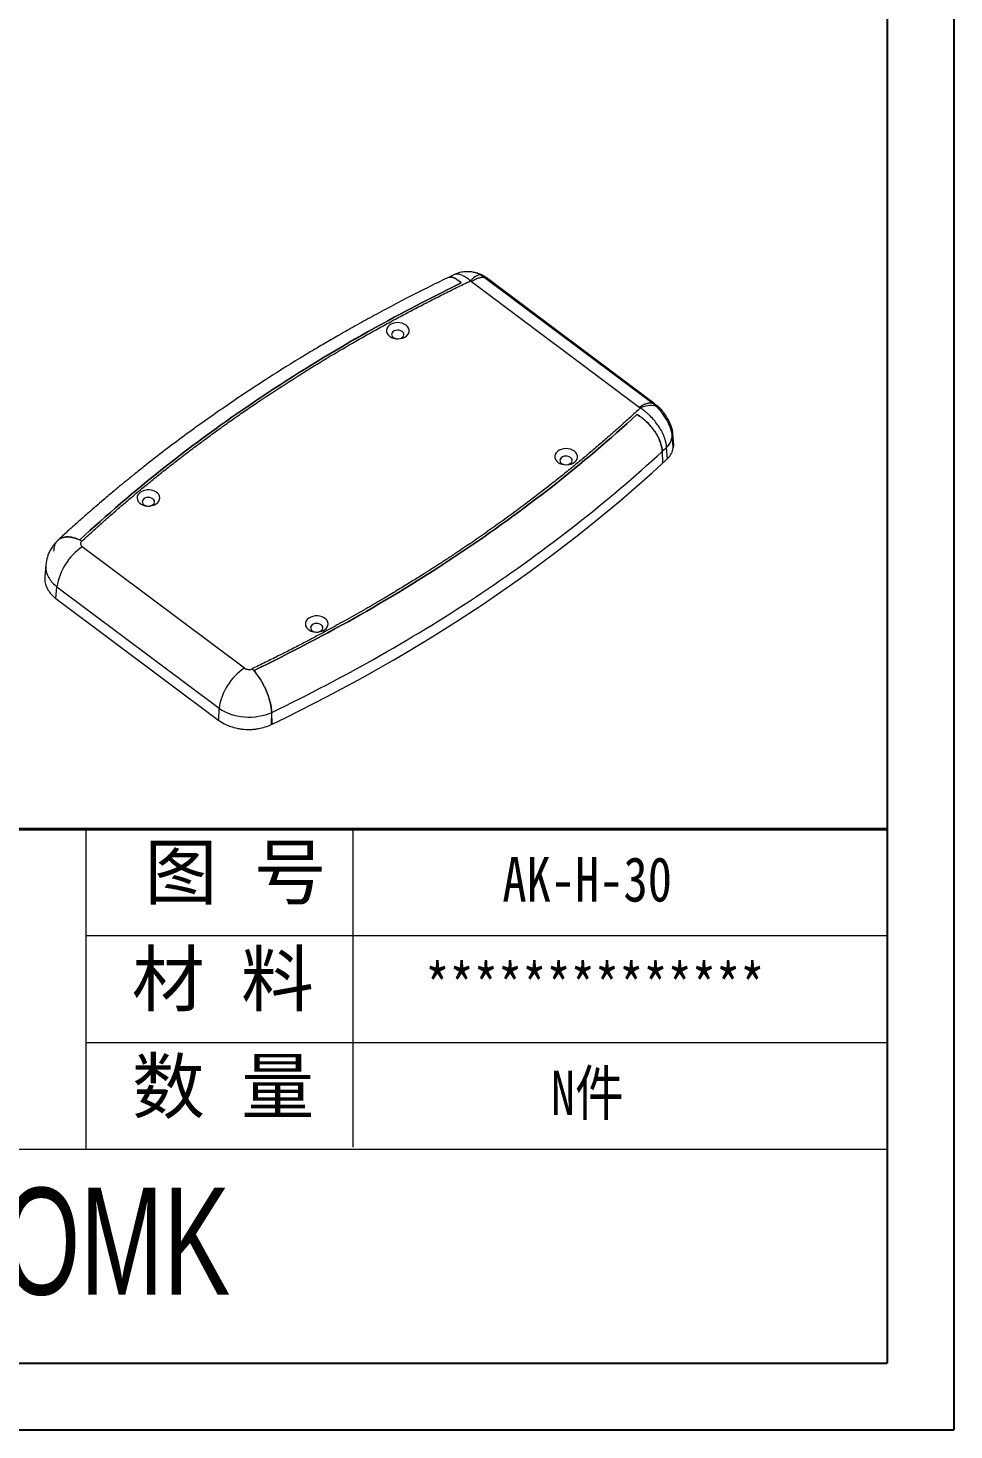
# Model space of a CAD drawing. Header units: inches. Extents: x 1388 to 2543, y 532 to 869.
# Drawn here: x 2239.2 to 2350.4, y 531.8 to 700.3 of the extents above; entities that cross this region are included whole.
import ezdxf

# ---------------------------------------------------------------- set-up
doc = ezdxf.new("R2010")
doc.units = ezdxf.units.IN
doc.layers.add('文字', color=81, linetype='Continuous')
doc.layers.add('粗实线', color=7, linetype='Continuous', lineweight=30)
doc.layers.add('细实线', color=3, linetype='Continuous', lineweight=9)
doc.styles.get("Standard").update_dxf_attribs({"font": 'txt', "bigfont": 'gbcbig.shx'})
doc.styles.add('宋体', font='', dxfattribs={"width": 0.8, "height": 3.5})
doc.styles.add('长仿宋', font='', dxfattribs={"width": 0.7, "height": 4})
doc.styles.get('宋体').set_extended_font_data('SimSun')
doc.styles.get('长仿宋').set_extended_font_data('SimSun')

msp = doc.modelspace()

# ---------------------------------------------------------------- linework, layer by layer
for p, q in [((2350.404, 868.798), (2350.404, 531.77)), ((2342.379, 860.774), (2342.379, 539.794)), ((1886.083, 539.794), (2342.379, 539.794)), ((1873.749, 531.77), (2350.404, 531.77))]:
    msp.add_line(p, q)
at = {"color": 7, "linetype": 'Continuous', "lineweight": 15}
for p, q in [((2290.316, 670.629), (2289.585, 670.272)), ((2292.455, 669.798), (2312.596, 654.717)), ((2314.108, 655.231), (2293.967, 670.312)), ((2293.967, 670.312), (2294.212, 670.292)), ((2314.353, 655.211), (2294.212, 670.292)), ((2314.108, 655.231), (2314.353, 655.211)), ((2316.571, 651.205), (2316.599, 651.537)), ((2316.668, 649.832), (2316.571, 651.205)), ((2315.35, 649.392), (2315.395, 647.976)), ((2315.35, 649.392), (2315.395, 647.976)), ((2315.882, 649.856), (2315.88, 649.882)), ((2315.978, 648.515), (2315.882, 649.856)), ((2316.697, 650.162), (2316.668, 649.832)), ((2242.267, 637.39), (2242.279, 637.596)), ((2265.152, 623.343), (2245.675, 637.927)), ((2241.296, 635.78), (2241.164, 634.339)), ((2242.509, 631.722), (2242.634, 633.098)), ((2242.634, 633.098), (2262.112, 618.514)), ((2242.509, 631.722), (2262.086, 617.063)), ((2262.086, 617.063), (2262.112, 618.514)), ((2268.4, 616.565), (2268.428, 618.016)), ((2268.473, 616.6), (2268.428, 618.016)), ((2268.473, 616.6), (2268.428, 618.016))]:
    msp.add_line(p, q, dxfattribs=at)
at = {"color": 7, "linetype": 'Continuous', "lineweight": 15, "flags": 128}
for points in [[(2282.589, 663.234), (2282.807, 663.101), (2283.06, 663.003), (2283.335, 662.945), (2283.621, 662.928), (2283.905, 662.953), (2284.175, 663.02), (2284.419, 663.126), (2284.627, 663.265), (2284.789, 663.432), (2284.898, 663.62), (2284.95, 663.82), (2284.941, 664.023), (2284.874, 664.221), (2284.749, 664.405), (2284.574, 664.567), (2284.356, 664.7), (2284.103, 664.798), (2283.828, 664.856), (2283.542, 664.873), (2283.258, 664.848), (2282.988, 664.781), (2282.744, 664.675), (2282.536, 664.536), (2282.374, 664.369), (2282.265, 664.181), (2282.214, 663.982), (2282.222, 663.778), (2282.289, 663.58), (2282.414, 663.396), (2282.589, 663.234)], [(2284.109, 663.808), (2283.944, 663.901), (2283.75, 663.957), (2283.542, 663.972), (2283.336, 663.945), (2283.15, 663.878), (2282.999, 663.777), (2282.894, 663.649), (2282.845, 663.505), (2282.855, 663.357), (2282.924, 663.216), (2283.045, 663.094), (2283.209, 663.002), (2283.404, 662.946), (2283.612, 662.931), (2283.817, 662.958), (2284.003, 663.025), (2284.155, 663.126), (2284.259, 663.254), (2284.308, 663.398), (2284.298, 663.546), (2284.23, 663.687), (2284.109, 663.808)], [(2316.599, 651.537), (2316.637, 651.011), (2316.667, 650.586), (2316.697, 650.162)], [(2302.812, 648.091), (2303.031, 647.959), (2303.283, 647.861), (2303.559, 647.802), (2303.845, 647.785), (2304.129, 647.811), (2304.399, 647.878), (2304.643, 647.983), (2304.851, 648.122), (2305.013, 648.289), (2305.122, 648.477), (2305.173, 648.677), (2305.165, 648.88), (2305.097, 649.078), (2304.973, 649.262), (2304.798, 649.424), (2304.579, 649.557), (2304.327, 649.655), (2304.052, 649.714), (2303.766, 649.731), (2303.481, 649.705), (2303.211, 649.638), (2302.967, 649.533), (2302.76, 649.393), (2302.598, 649.226), (2302.489, 649.039), (2302.437, 648.839), (2302.445, 648.635), (2302.513, 648.437), (2302.637, 648.253), (2302.812, 648.091)], [(2304.332, 648.666), (2304.168, 648.758), (2303.974, 648.814), (2303.765, 648.83), (2303.56, 648.803), (2303.374, 648.735), (2303.223, 648.634), (2303.118, 648.506), (2303.069, 648.362), (2303.079, 648.214), (2303.147, 648.073), (2303.269, 647.952), (2303.433, 647.859), (2303.627, 647.803), (2303.836, 647.788), (2304.041, 647.815), (2304.227, 647.882), (2304.378, 647.984), (2304.483, 648.112), (2304.532, 648.255), (2304.522, 648.404), (2304.454, 648.544), (2304.332, 648.666)], [(2254.568, 643.081), (2254.753, 643.235), (2254.89, 643.414), (2254.97, 643.608), (2254.992, 643.811), (2254.954, 644.013), (2254.858, 644.205), (2254.707, 644.379), (2254.509, 644.527), (2254.272, 644.643), (2254.007, 644.722), (2253.725, 644.76), (2253.438, 644.756), (2253.16, 644.709), (2252.901, 644.622), (2252.674, 644.499), (2252.488, 644.345), (2252.352, 644.167), (2252.271, 643.972), (2252.249, 643.77), (2252.288, 643.568), (2252.384, 643.376), (2252.535, 643.202), (2252.732, 643.054), (2252.969, 642.937), (2253.235, 642.859), (2253.517, 642.821), (2253.803, 642.825), (2254.082, 642.872), (2254.341, 642.958), (2254.568, 643.081)], [(2254.148, 643.698), (2253.984, 643.791), (2253.789, 643.847), (2253.581, 643.862), (2253.376, 643.835), (2253.19, 643.768), (2253.038, 643.666), (2252.934, 643.538), (2252.884, 643.395), (2252.894, 643.246), (2252.963, 643.106), (2253.084, 642.984), (2253.249, 642.892), (2253.443, 642.836), (2253.651, 642.82), (2253.857, 642.847), (2254.043, 642.914), (2254.194, 643.016), (2254.298, 643.144), (2254.348, 643.288), (2254.338, 643.436), (2254.269, 643.577), (2254.148, 643.698)], [(2274.791, 627.939), (2274.977, 628.093), (2275.113, 628.271), (2275.194, 628.466), (2275.216, 628.668), (2275.178, 628.87), (2275.081, 629.062), (2274.931, 629.236), (2274.733, 629.384), (2274.496, 629.5), (2274.231, 629.579), (2273.949, 629.617), (2273.662, 629.613), (2273.383, 629.566), (2273.125, 629.48), (2272.898, 629.357), (2272.712, 629.203), (2272.576, 629.024), (2272.495, 628.83), (2272.473, 628.627), (2272.511, 628.425), (2272.608, 628.233), (2272.758, 628.059), (2272.956, 627.911), (2273.193, 627.795), (2273.458, 627.716), (2273.74, 627.678), (2274.027, 627.682), (2274.306, 627.729), (2274.564, 627.816), (2274.791, 627.939)], [(2274.372, 628.555), (2274.207, 628.648), (2274.013, 628.704), (2273.805, 628.719), (2273.599, 628.692), (2273.413, 628.625), (2273.262, 628.524), (2273.157, 628.396), (2273.108, 628.252), (2273.118, 628.104), (2273.187, 627.963), (2273.308, 627.842), (2273.472, 627.749), (2273.667, 627.693), (2273.875, 627.678), (2274.08, 627.705), (2274.266, 627.772), (2274.418, 627.873), (2274.522, 628.001), (2274.571, 628.145), (2274.561, 628.293), (2274.493, 628.434), (2274.372, 628.555)]]:
    msp.add_lwpolyline(points, dxfattribs=at)
at = {"color": 7, "linetype": 'Continuous', "lineweight": 15}
for centre, radius, start, end in [((2293.847, 668.701), 1.947, 99.81719, 142.29832), ((2314.009, 651.901), 2.998, 78.93007, 115.47486), ((2314.271, 651.533), 2.305, 314.26549, 354.02854), ((2243.864, 635.742), 3.357, 58.4238, 95.90689), ((2249.601, 632.083), 7.04, 123.89582, 171.71635), ((2269.078, 617.499), 7.04, 123.89582, 171.71635), ((2259.76, 617.402), 8.637, 25.06473, 42.78104)]:
    msp.add_arc(centre, radius, start, end, dxfattribs=at)
for points, knots in [([(2292.845, 670.892), (2292.667, 670.926), (2292.287, 670.999), (2291.667, 671.003), (2290.983, 670.908), (2290.543, 670.726), (2290.313, 670.63)], [0, 0, 0, 0, 0.206982, 0.4434389, 0.7086793, 1, 1, 1, 1]), ([(2293.198, 670.81), (2293.134, 670.825), (2293.018, 670.852), (2292.901, 670.879), (2292.85, 670.891)], [0, 0, 0, 0, 0.5589932, 1, 1, 1, 1]), ([(2293.198, 670.809), (2293.216, 670.805), (2293.275, 670.791), (2293.357, 670.765), (2293.464, 670.726), (2293.551, 670.69), (2293.662, 670.638), (2293.751, 670.591), (2293.865, 670.527), (2293.957, 670.47), (2294.08, 670.389), (2294.158, 670.332), (2294.212, 670.292)], [0, 0, 0, 0, 0.0588067, 0.1900865, 0.2557011, 0.3869803, 0.4525948, 0.5838733, 0.6494878, 0.7807656, 0.84638, 1, 1, 1, 1]), ([(2289.581, 670.275), (2288.762, 669.874), (2287.074, 669.048), (2284.607, 667.787), (2282.224, 666.534), (2280.029, 665.345), (2278.028, 664.233), (2276.215, 663.2), (2274.584, 662.249), (2273.118, 661.379), (2270.748, 659.945), (2267.48, 657.893), (2263.932, 655.534), (2261.039, 653.524), (2258.734, 651.87), (2256.45, 650.176), (2254.742, 648.868), (2253.599, 647.974), (2252.998, 647.5), (2252.417, 647.038), (2251.944, 646.658), (2251.593, 646.374), (2251.365, 646.19), (2251.19, 646.047), (2251.043, 645.927), (2250.878, 645.793), (2250.649, 645.605), (2250.332, 645.344), (2249.925, 645.008), (2249.431, 644.597), (2248.85, 644.109), (2248.129, 643.498), (2247.258, 642.751), (2246.229, 641.856), (2245.086, 640.843), (2243.912, 639.785), (2243.128, 639.06), (2242.756, 638.715)], [0, 0, 0, 0, 0.0461322, 0.0951585, 0.1410124, 0.183683, 0.2231625, 0.2588252, 0.2914004, 0.3208858, 0.3472802, 0.435392, 0.5225403, 0.5722073, 0.6227299, 0.6740974, 0.724903, 0.738853, 0.7526822, 0.7663907, 0.7791466, 0.7856625, 0.790976, 0.795087, 0.7979953, 0.801333, 0.806678, 0.8141513, 0.8237531, 0.8354838, 0.8493438, 0.8653335, 0.887333, 0.912401, 0.9405383, 0.9717456, 1, 1, 1, 1]), ([(2291.206, 669.639), (2286.842, 667.515), (2282.594, 665.272), (2274.365, 660.555), (2270.382, 658.08), (2262.71, 652.911), (2259.021, 650.217), (2251.958, 644.629), (2248.583, 641.736), (2245.37, 638.753)], [0, 0, 0, 0, 0.25, 0.25, 0.5, 0.5, 0.75, 0.75, 1, 1, 1, 1]), ([(2245.37, 638.753), (2248.583, 641.736), (2251.958, 644.629), (2259.021, 650.217), (2262.71, 652.911), (2270.382, 658.08), (2274.365, 660.555), (2282.595, 665.272), (2286.842, 667.515), (2291.206, 669.639)], [0, 0, 0, 0, 0.25, 0.25, 0.5, 0.5, 0.75, 0.75, 1, 1, 1, 1]), ([(2245.621, 638.602), (2245.833, 638.797), (2246.255, 639.188), (2246.894, 639.772), (2247.537, 640.354), (2248.184, 640.933), (2248.836, 641.509), (2249.491, 642.083), (2250.151, 642.655), (2250.814, 643.224), (2251.482, 643.791), (2252.154, 644.355), (2252.829, 644.917), (2253.509, 645.476), (2254.193, 646.033), (2254.881, 646.587), (2255.572, 647.138), (2256.268, 647.687), (2256.968, 648.233), (2257.671, 648.776), (2258.379, 649.317), (2259.09, 649.855), (2259.806, 650.391), (2260.525, 650.924), (2261.248, 651.454), (2261.975, 651.981), (2262.705, 652.505), (2263.44, 653.027), (2264.178, 653.546), (2264.92, 654.062), (2265.666, 654.575), (2266.416, 655.086), (2267.891, 656.08), (2270.116, 657.54), (2273.128, 659.438), (2276.196, 661.293), (2278.797, 662.802), (2280.904, 663.988), (2282.497, 664.866), (2284.103, 665.733), (2285.721, 666.589), (2287.35, 667.433), (2288.991, 668.265), (2290.642, 669.085), (2291.752, 669.622), (2292.307, 669.891)], [0, 0, 0, 0, 0.016152, 0.0323026, 0.0484519, 0.0645997, 0.080746, 0.096891, 0.1130344, 0.1291764, 0.1453168, 0.1614557, 0.1775931, 0.193729, 0.2098633, 0.225996, 0.2421272, 0.2582568, 0.2743848, 0.2905112, 0.306636, 0.3227592, 0.3388809, 0.3550009, 0.3711193, 0.3872362, 0.4033514, 0.4194651, 0.4355772, 0.4516878, 0.4677968, 0.4839043, 0.5000103, 0.5624244, 0.6248795, 0.6873624, 0.7498591, 0.7811467, 0.8124325, 0.8437144, 0.8749906, 0.9062592, 0.9375183, 0.9687659, 1, 1, 1, 1]), ([(2291.206, 669.639), (2291.079, 669.754), (2290.82, 669.987), (2290.45, 670.214), (2290.102, 670.34), (2289.807, 670.365), (2289.652, 670.298), (2289.584, 670.269)], [0, 0, 0, 0, 0.2057721, 0.4175106, 0.623283, 0.8350245, 1, 1, 1, 1]), ([(2289.587, 670.269), (2289.603, 670.281), (2289.696, 670.345), (2289.917, 670.359), (2290.239, 670.304), (2290.6, 670.13), (2290.926, 669.898), (2291.132, 669.708), (2291.206, 669.639)], [0, 0, 0, 0, 0.0429021, 0.2490651, 0.4612054, 0.667394, 0.8795598, 1, 1, 1, 1]), ([(2292.307, 669.891), (2292.321, 669.884), (2292.348, 669.871), (2292.398, 669.84), (2292.432, 669.815), (2292.455, 669.798)], [0, 0, 0, 0, 0.2512509, 0.4997851, 1, 1, 1, 1]), ([(2293.967, 670.312), (2293.945, 670.313), (2293.899, 670.314), (2293.821, 670.313), (2293.732, 670.307), (2293.648, 670.298), (2293.553, 670.283), (2293.428, 670.258), (2293.241, 670.205), (2293.008, 670.112), (2292.739, 669.977), (2292.552, 669.863), (2292.455, 669.798), (2292.455, 669.798)], [0, 0, 0, 0, 0.05363, 0.1132336, 0.178823, 0.2504073, 0.2897034, 0.3753751, 0.5003254, 0.6565233, 0.8230552, 0.9999193, 1, 1, 1, 1]), ([(2293.515, 670.619), (2293.541, 670.604), (2293.593, 670.574), (2293.669, 670.527), (2293.757, 670.469), (2293.834, 670.414), (2293.909, 670.359), (2293.945, 670.33), (2293.967, 670.312)], [0, 0, 0, 0, 0.1673027, 0.3338903, 0.4999975, 0.7500841, 0.8500817, 1, 1, 1, 1]), ([(2312.719, 654.607), (2312.515, 654.418), (2312.107, 654.04), (2311.49, 653.474), (2310.87, 652.911), (2310.245, 652.35), (2309.616, 651.791), (2308.984, 651.234), (2308.347, 650.679), (2307.706, 650.127), (2307.061, 649.577), (2306.413, 649.028), (2305.76, 648.483), (2305.104, 647.939), (2304.444, 647.398), (2303.78, 646.859), (2303.112, 646.322), (2301.77, 645.255), (2299.729, 643.672), (2296.949, 641.602), (2294.112, 639.573), (2292.174, 638.244), (2291.171, 637.57), (2291.107, 637.526), (2290.999, 637.454), (2290.848, 637.353), (2290.654, 637.223), (2290.417, 637.065), (2290.136, 636.879), (2289.811, 636.664), (2289.442, 636.421), (2289.029, 636.151), (2288.571, 635.853), (2288.068, 635.528), (2287.519, 635.176), (2286.924, 634.798), (2286.283, 634.393), (2285.595, 633.963), (2284.859, 633.507), (2284.075, 633.027), (2283.242, 632.522), (2282.36, 631.994), (2281.429, 631.442), (2280.446, 630.867), (2279.412, 630.271), (2278.326, 629.653), (2277.187, 629.015), (2275.995, 628.356), (2274.749, 627.679), (2273.447, 626.983), (2272.09, 626.269), (2270.676, 625.539), (2269.204, 624.794), (2267.674, 624.033), (2266.63, 623.526), (2266.1, 623.268)], [0, 0, 0, 0, 0.0156153, 0.0312342, 0.0468565, 0.0624818, 0.0781101, 0.0937409, 0.1093742, 0.1250095, 0.1406468, 0.1562858, 0.1719261, 0.1875677, 0.2032102, 0.2188535, 0.2344972, 0.2501412, 0.312638, 0.3751209, 0.4375761, 0.4999903, 0.5004552, 0.5018366, 0.5041346, 0.5073492, 0.5114803, 0.5165282, 0.5224929, 0.5293744, 0.537173, 0.5458886, 0.5555216, 0.5660719, 0.5775399, 0.5899256, 0.6032294, 0.6174513, 0.6325918, 0.648651, 0.6656292, 0.6835267, 0.7023437, 0.7220807, 0.742738, 0.7643158, 0.7868145, 0.8102345, 0.8345762, 0.8598398, 0.8860258, 0.9131344, 0.9411661, 0.9701212, 1, 1, 1, 1]), ([(2312.596, 654.717), (2312.596, 654.717), (2312.738, 654.813), (2313.009, 654.974), (2313.339, 655.113), (2313.565, 655.181), (2313.685, 655.208), (2313.789, 655.227), (2313.89, 655.238), (2314.005, 655.241), (2314.076, 655.234), (2314.108, 655.231)], [0, 0, 0, 0, 0.0000807, 0.2612876, 0.499571, 0.624551, 0.7102244, 0.7495486, 0.8436734, 0.9271489, 1, 1, 1, 1]), ([(2312.596, 654.717), (2312.608, 654.709), (2312.631, 654.692), (2312.663, 654.665), (2312.692, 654.637), (2312.71, 654.617), (2312.719, 654.607)], [0, 0, 0, 0, 0.24997, 0.5003324, 0.7487963, 1, 1, 1, 1]), ([(2315.88, 649.882), (2315.878, 649.917), (2315.873, 649.986), (2315.862, 650.092), (2315.848, 650.201), (2315.829, 650.312), (2315.807, 650.424), (2315.781, 650.538), (2315.751, 650.654), (2315.718, 650.771), (2315.68, 650.889), (2315.64, 651.008), (2315.531, 651.303), (2315.31, 651.789), (2314.919, 652.444), (2314.443, 653.084), (2314.046, 653.521), (2313.764, 653.793), (2313.623, 653.923), (2313.468, 654.059), (2313.298, 654.198), (2313.115, 654.339), (2312.921, 654.478), (2312.787, 654.564), (2312.719, 654.607)], [0, 0, 0, 0, 0.0226041, 0.045295, 0.0680566, 0.0908725, 0.1137259, 0.1365999, 0.1594776, 0.1823416, 0.2051748, 0.2279602, 0.2506807, 0.3741209, 0.5000322, 0.6200326, 0.7493499, 0.7772717, 0.8080839, 0.8416567, 0.8778335, 0.9164297, 0.9572321, 1, 1, 1, 1]), ([(2314.584, 654.843), (2314.51, 654.913), (2314.432, 654.981), (2314.311, 655.08), (2314.27, 655.112), (2314.208, 655.159), (2314.188, 655.174), (2314.145, 655.205), (2314.118, 655.224), (2314.108, 655.231)], [0, 0, 0, 0, 0.5, 0.5, 0.75, 0.75, 0.875, 0.875, 1, 1, 1, 1]), ([(2314.353, 655.211), (2314.493, 655.107), (2314.631, 654.991), (2314.902, 654.739), (2315.038, 654.6), (2315.3, 654.306), (2315.424, 654.152), (2315.662, 653.833), (2315.776, 653.664), (2315.983, 653.326), (2316.077, 653.156), (2316.246, 652.813), (2316.32, 652.64), (2316.443, 652.308), (2316.492, 652.145), (2316.566, 651.829), (2316.589, 651.678), (2316.599, 651.537)], [0, 0, 0, 0, 0.125, 0.125, 0.25, 0.25, 0.375, 0.375, 0.5, 0.5, 0.625, 0.625, 0.75, 0.75, 0.875, 0.875, 1, 1, 1, 1]), ([(2316.564, 651.293), (2316.56, 651.323), (2316.553, 651.383), (2316.539, 651.476), (2316.522, 651.571), (2316.502, 651.667), (2316.478, 651.765), (2316.452, 651.864), (2316.423, 651.965), (2316.39, 652.066), (2316.355, 652.169), (2316.318, 652.273), (2316.277, 652.377), (2316.234, 652.483), (2316.188, 652.588), (2316.14, 652.694), (2316.089, 652.8), (2316.036, 652.906), (2315.98, 653.012), (2315.854, 653.243), (2315.64, 653.594), (2315.379, 653.958), (2315.172, 654.216), (2315.03, 654.384), (2314.884, 654.545), (2314.735, 654.699), (2314.635, 654.795), (2314.584, 654.843)], [0, 0, 0, 0, 0.0279778, 0.0559203, 0.083833, 0.1117204, 0.1395859, 0.1674318, 0.1952595, 0.2230698, 0.2508629, 0.2786387, 0.3063968, 0.3341367, 0.3618579, 0.3895603, 0.417244, 0.4449098, 0.4725591, 0.5001941, 0.6254817, 0.7496036, 0.7996944, 0.8497484, 0.8997974, 0.9498713, 1, 1, 1, 1]), ([(2266.313, 623.072), (2270.689, 625.183), (2274.949, 627.414), (2283.204, 632.109), (2287.2, 634.574), (2294.9, 639.722), (2298.603, 642.406), (2305.697, 647.974), (2309.088, 650.859), (2312.317, 653.832)], [0, 0, 0, 0, 0.25, 0.25, 0.5, 0.5, 0.75, 0.75, 1, 1, 1, 1]), ([(2312.317, 653.832), (2309.088, 650.859), (2305.697, 647.974), (2298.603, 642.406), (2294.9, 639.722), (2287.2, 634.574), (2283.204, 632.109), (2274.949, 627.414), (2270.689, 625.183), (2266.313, 623.072)], [0, 0, 0, 0, 0.25, 0.25, 0.5, 0.5, 0.75, 0.75, 1, 1, 1, 1]), ([(2312.317, 653.832), (2312.52, 653.71), (2312.718, 653.575), (2313.008, 653.353), (2313.104, 653.275), (2313.293, 653.114), (2313.386, 653.029), (2313.66, 652.769), (2313.832, 652.588), (2314.074, 652.303), (2314.152, 652.207), (2314.304, 652.009), (2314.377, 651.908), (2314.585, 651.604), (2314.708, 651.399), (2314.926, 650.986), (2315.021, 650.776), (2315.175, 650.365), (2315.235, 650.164), (2315.319, 649.77), (2315.344, 649.576), (2315.35, 649.392)], [0, 0, 0, 0, 0.125, 0.125, 0.1875, 0.1875, 0.25, 0.25, 0.375, 0.375, 0.4375, 0.4375, 0.5, 0.5, 0.625, 0.625, 0.75, 0.75, 0.875, 0.875, 1, 1, 1, 1]), ([(2315.35, 649.392), (2315.344, 649.576), (2315.32, 649.766), (2315.257, 650.061), (2315.232, 650.16), (2315.172, 650.363), (2315.137, 650.466), (2315.021, 650.776), (2314.928, 650.982), (2314.765, 651.292), (2314.707, 651.395), (2314.583, 651.601), (2314.516, 651.704), (2314.309, 652.008), (2314.159, 652.204), (2313.835, 652.584), (2313.66, 652.769), (2313.297, 653.114), (2313.11, 653.275), (2312.722, 653.573), (2312.52, 653.71), (2312.317, 653.832)], [0, 0, 0, 0, 0.125, 0.125, 0.1875, 0.1875, 0.25, 0.25, 0.375, 0.375, 0.4375, 0.4375, 0.5, 0.5, 0.625, 0.625, 0.75, 0.75, 0.875, 0.875, 1, 1, 1, 1]), ([(2315.882, 649.856), (2315.908, 649.882), (2315.96, 649.934), (2316.034, 650.015), (2316.103, 650.098), (2316.169, 650.183), (2316.23, 650.27), (2316.287, 650.359), (2316.339, 650.449), (2316.386, 650.541), (2316.428, 650.634), (2316.465, 650.728), (2316.497, 650.823), (2316.524, 650.918), (2316.545, 651.014), (2316.561, 651.109), (2316.568, 651.173), (2316.571, 651.205)], [0, 0, 0, 0, 0.0652378, 0.1308919, 0.196917, 0.263266, 0.3298903, 0.3967403, 0.463765, 0.5309128, 0.5981316, 0.6653688, 0.7325719, 0.7996882, 0.8666658, 0.9334533, 1, 1, 1, 1]), ([(2268.428, 618.016), (2277.364, 622.327), (2285.821, 627.131), (2301.509, 637.623), (2308.777, 643.338), (2315.35, 649.392)], [0, 0, 0, 0, 0.5, 0.5, 1, 1, 1, 1]), ([(2315.978, 648.515), (2316.181, 648.705), (2316.342, 648.911), (2316.577, 649.359), (2316.648, 649.593), (2316.668, 649.832)], [0, 0, 0, 0, 0.5, 0.5, 1, 1, 1, 1]), ([(2315.978, 648.515), (2315.881, 648.425), (2315.687, 648.245), (2315.492, 648.066), (2315.395, 647.976)], [0, 0, 0, 0, 0.5000925, 1, 1, 1, 1]), ([(2242.741, 638.698), (2242.581, 638.536), (2242.228, 638.181), (2241.796, 637.506), (2241.436, 636.687), (2241.343, 636.078), (2241.295, 635.762)], [0, 0, 0, 0, 0.20293932, 0.4462886, 0.71278797, 1, 1, 1, 1]), ([(2242.279, 637.596), (2242.279, 637.607), (2242.289, 637.776), (2242.347, 638.083), (2242.506, 638.452), (2242.68, 638.63), (2242.759, 638.711)], [0, 0, 0, 0, 0.0247861, 0.3610285, 0.7070218, 1, 1, 1, 1]), ([(2243.518, 639.081), (2243.381, 639.044), (2243.102, 638.969), (2242.85, 638.827), (2242.755, 638.71), (2242.745, 638.699)], [0, 0, 0, 0, 0.4661464, 0.945811, 1, 1, 1, 1]), ([(2242.784, 638.74), (2242.787, 638.743), (2242.878, 638.848), (2243.122, 638.97), (2243.516, 639.099), (2243.976, 639.129), (2244.454, 639.068), (2244.925, 638.941), (2245.221, 638.816), (2245.37, 638.753)], [0, 0, 0, 0, 0.0055747, 0.1883806, 0.3551332, 0.5328134, 0.7156468, 0.8565627, 1, 1, 1, 1]), ([(2245.37, 638.753), (2245.031, 638.908), (2244.704, 639.013), (2244.233, 639.097), (2244.08, 639.112), (2243.789, 639.116), (2243.65, 639.105), (2243.518, 639.081)], [0, 0, 0, 0, 0.5, 0.5, 0.75, 0.75, 1, 1, 1, 1]), ([(2245.621, 638.602), (2245.516, 638.504), (2245.463, 638.381), (2245.483, 638.135), (2245.555, 638.017), (2245.675, 637.927)], [0, 0, 0, 0, 0.5, 0.5, 1, 1, 1, 1]), ([(2241.183, 634.349), (2241.17, 634.244), (2241.135, 633.945), (2241.23, 633.45), (2241.451, 632.884), (2241.813, 632.354), (2242.187, 631.972), (2242.441, 631.775), (2242.509, 631.722)], [0, 0, 0, 0, 0.1097089, 0.3137051, 0.5177018, 0.72167, 0.9256394, 1, 1, 1, 1]), ([(2265.152, 623.343), (2265.272, 623.253), (2265.435, 623.196), (2265.78, 623.168), (2265.956, 623.199), (2266.1, 623.268)], [0, 0, 0, 0, 0.5, 0.5, 1, 1, 1, 1]), ([(2267.584, 621.061), (2267.403, 621.443), (2267.205, 621.804), (2266.881, 622.316), (2266.77, 622.48), (2266.544, 622.789), (2266.429, 622.935), (2266.313, 623.072)], [0, 0, 0, 0, 0.5, 0.5, 0.75, 0.75, 1, 1, 1, 1]), ([(2268.428, 618.016), (2268.421, 618.231), (2268.397, 618.459), (2268.337, 618.821), (2268.312, 618.945), (2268.256, 619.199), (2268.223, 619.329), (2268.114, 619.72), (2268.028, 619.985), (2267.876, 620.388), (2267.822, 620.524), (2267.708, 620.794), (2267.647, 620.928), (2267.584, 621.061)], [0, 0, 0, 0, 0.25, 0.25, 0.375, 0.375, 0.5, 0.5, 0.75, 0.75, 0.875, 0.875, 1, 1, 1, 1]), ([(2267.584, 621.061), (2267.711, 620.795), (2267.824, 620.528), (2267.975, 620.127), (2268.022, 619.993), (2268.11, 619.725), (2268.15, 619.592), (2268.258, 619.201), (2268.315, 618.949), (2268.376, 618.584), (2268.393, 618.465), (2268.417, 618.235), (2268.424, 618.123), (2268.428, 618.016)], [0, 0, 0, 0, 0.25, 0.25, 0.375, 0.375, 0.5, 0.5, 0.75, 0.75, 0.875, 0.875, 1, 1, 1, 1]), ([(2262.112, 618.514), (2262.91, 617.944), (2263.999, 617.574), (2266.3, 617.392), (2267.47, 617.581), (2268.428, 618.016)], [0, 0, 0, 0, 0.5, 0.5, 1, 1, 1, 1]), ([(2262.086, 617.063), (2262.286, 616.913), (2262.502, 616.778), (2262.849, 616.596), (2262.968, 616.539), (2263.214, 616.432), (2263.341, 616.382), (2263.731, 616.244), (2263.999, 616.169), (2264.412, 616.083), (2264.551, 616.058), (2264.834, 616.018), (2264.978, 616.002), (2265.409, 615.968), (2265.696, 615.963), (2266.125, 615.983), (2266.267, 615.994), (2266.552, 616.025), (2266.695, 616.045), (2267.114, 616.119), (2267.385, 616.185), (2267.907, 616.35), (2268.161, 616.45), (2268.4, 616.565)], [0, 0, 0, 0, 0.125, 0.125, 0.1875, 0.1875, 0.25, 0.25, 0.375, 0.375, 0.4375, 0.4375, 0.5, 0.5, 0.625, 0.625, 0.6875, 0.6875, 0.75, 0.75, 0.875, 0.875, 1, 1, 1, 1])]:
    msp.add_open_spline(points, degree=3, knots=knots, dxfattribs=at)
at = {"color": 8, "linetype": 'Continuous', "lineweight": 15}
for points, knots in [([(2292.307, 669.891), (2292.149, 670.023), (2291.831, 670.289), (2291.369, 670.554), (2290.935, 670.704), (2290.574, 670.736), (2290.397, 670.652), (2290.322, 670.617)], [0, 0, 0, 0, 0.2063887, 0.415968, 0.6282974, 0.8436103, 1, 1, 1, 1]), ([(2293.515, 670.619), (2293.389, 670.685), (2293.15, 670.81), (2292.933, 670.865), (2292.832, 670.891)], [0, 0, 0, 0, 0.5304316, 1, 1, 1, 1]), ([(2241.312, 635.764), (2241.299, 635.625), (2241.268, 635.283), (2241.396, 634.734), (2241.667, 634.143), (2242.073, 633.584), (2242.447, 633.26), (2242.634, 633.098)], [0, 0, 0, 0, 0.1465353, 0.3603161, 0.5734331, 0.7864715, 1, 1, 1, 1])]:
    msp.add_open_spline(points, degree=3, knots=knots, dxfattribs=at)
at = {"color": 7, "linetype": 'Continuous', "lineweight": 15}
for points in [[(2316.564, 651.293), (2316.566, 651.267), (2316.57, 651.221), (2316.571, 651.205)], [(2315.88, 649.882), (2315.704, 649.719), (2315.527, 649.555), (2315.35, 649.392)], [(2268.473, 616.6), (2286.468, 625.282), (2302.109, 635.74), (2315.395, 647.976)], [(2268.473, 616.6), (2268.448, 616.588), (2268.424, 616.577), (2268.4, 616.565)]]:
    msp.add_open_spline(points, degree=3, dxfattribs=at)
at = {"layer": '粗实线', "color": 7, "lineweight": 40}
msp.add_line((2342.379, 603.99), (2053.497, 603.99), dxfattribs=at)
at = {"layer": '细实线', "color": 7}
for p, q in [((2246.085, 603.99), (2246.085, 565.473)), ((2278.183, 603.99), (2278.183, 565.743)), ((2342.379, 591.151), (2246.085, 591.151)), ((2342.379, 578.312), (2246.085, 578.312)), ((2342.379, 565.473), (2053.497, 565.473))]:
    msp.add_line(p, q, dxfattribs=at)

# ---------------------------------------------------------------- texts
at = {"layer": '文字', "color": 0, "char_height": 4.81469, "width": 55.66327, "attachment_point": 1, "style": '宋体'}
for s, insert in [('{\\H1.111x;AK-H-30}', (2296.147, 600.636)), ('{\\H1.111x;**************}', (2286.886, 587.797)), ('{\\H1.111x;N件}', (2301.971, 574.958))]:
    msp.add_mtext(s, dxfattribs=dict(at, insert=insert))
at = {"layer": '粗实线', "insert": (2220.72, 560.875), "char_height": 12.83918, "width": 143.97875, "attachment_point": 1, "style": '长仿宋'}
msp.add_mtext('{\\fSTXinwei|b0|i0|c134|p2;SZOMK}', dxfattribs=at)
at = {"layer": '细实线', "color": 7, "char_height": 6.41959, "attachment_point": 1}
for s, insert, width in [('{\\fSimSun|b0|i0|c134|p54;图 号}', (2253.144, 602.041), 32.09796), ('{\\fSimSun|b0|i0|c134|p54;材 料   }', (2251.622, 589.202), 32.09796), ('{\\fSimSun|b0|i0|c134|p54;数 量}', (2251.654, 576.299), 29.00453)]:
    msp.add_mtext(s, dxfattribs=dict(at, insert=insert, width=width))

doc.saveas('drawing.dxf')
